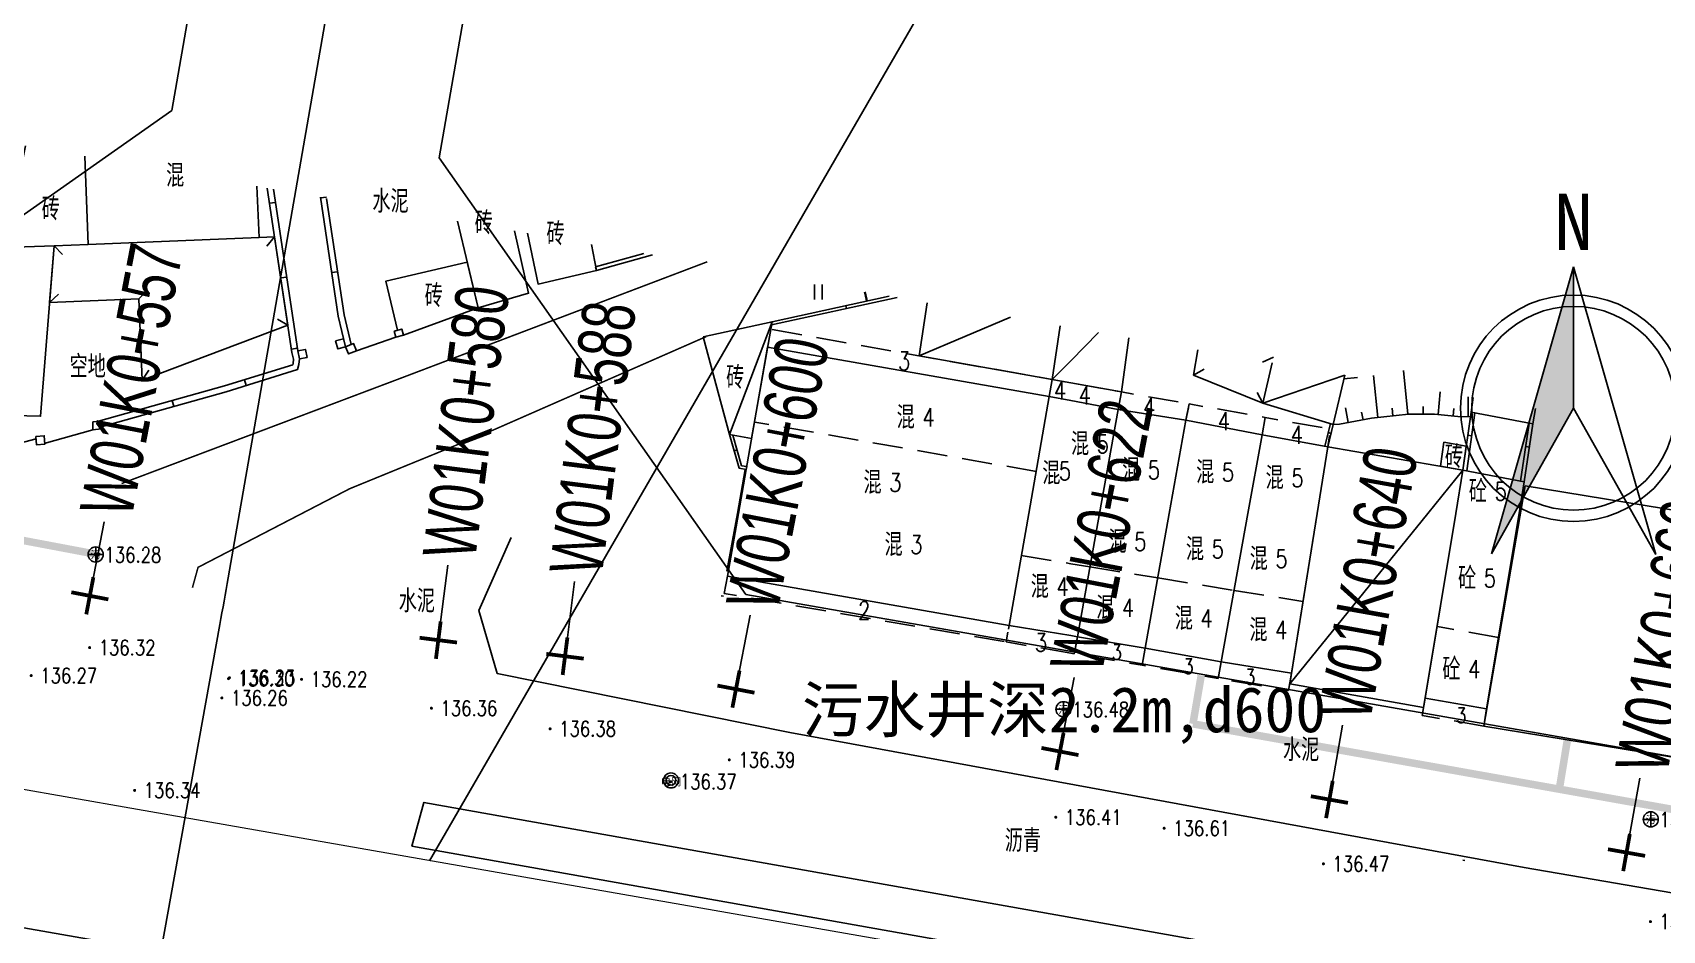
# Model space of a CAD drawing. Extents: x 529262 to 576451, y 2694391 to 2717535.
# Drawn here: x 562546.2 to 562654.2, y 2710975 to 2711034.4 of the extents above; entities that cross this region are included whole.
import ezdxf
from ezdxf.enums import TextEntityAlignment as Align
from ezdxf.xclip import XClip

# ---------------------------------------------------------------- set-up
doc = ezdxf.new("R2010")
doc.units = 0
doc.header["$XCLIPFRAME"] = 0
doc.linetypes.add('X5', pattern=[3, 2, -1])
for name, color, linetype in [('a红线图', 1, 'Continuous'), ('COMPONENT', 8, 'Continuous'), ('DLSS', 4, 'Continuous'), ('DMTZ', 8, 'Continuous'), ('GCD', 8, 'Continuous'), ('GPSCOMMON', 7, 'Continuous'), ('GXYZ', 8, 'Continuous'), ('JMD', 8, 'Continuous'), ('PP-COM', 7, 'Continuous'), ('RD-中线', 40, 'Continuous'), ('RD-红线', 7, 'Continuous'), ('ZBTZ', 8, 'Continuous'), ('ZJ', 7, 'Continuous'), ('桩号标注_W01-', 7, 'Continuous'), ('路名', 7, 'Continuous')]:
    doc.layers.add(name, color=color, linetype=linetype)
doc.layers.add('现状管道深度（物探资料）', color=2, linetype='Continuous', plot=False)
doc.styles.add('HZ', font='rs.shx', dxfattribs={"width": 0.8, "bigfont": 'hztxt.shx'})
doc.styles.add('JieTuHzTxt', font='smsim.shx', dxfattribs={"width": 0.7, "bigfont": 'smfs.shx'})
doc.styles.get("Standard").update_dxf_attribs({"font": '', "height": 2.5, "bigfont": 'smfs.shx'})
doc.styles.add('宋体', font='', dxfattribs={"width": 0.75})
doc.styles.get('Standard').set_extended_font_data('FangSong_GB2312')
doc.styles.get('宋体').set_extended_font_data('SimSun')
doc.linetypes.add('10422', pattern='A,0.75,[150,AAA.SHX,S=0.5,R=0,X=0,Y=0.5],1.5,[177,AAA.SHX,S=1,R=0,X=0,Y=0.4],0.75', length=3)
doc.linetypes.add('1161', pattern='A,0,[149,AAA.SHX,S=0.15,R=0,X=0,Y=0],-1.6', length=1.6)
doc.linetypes.add('443', pattern='A,9.4,[169,AAA.SHX,S=1,R=0,X=0,Y=0.15],0.6', length=10)

# ---------------------------------------------------------------- blocks, each defined once
blk = doc.blocks.new('Compass1')
for p, q in [((0, 12.5), (-7.245865642328226, -12.86052974814868)), ((0, 0), (0, 12.5)), ((0, 0), (-7.245865642328226, -12.86052974814868))]:
    blk.add_line(p, q)
at = {"color": 2}
for p, q in [((0, 12.5), (7.258392921233167, -12.9043752243162)), ((7.258392921233167, -12.9043752243162), (0, 0))]:
    blk.add_line(p, q, dxfattribs=at)
at = {"color": 3}
blk.add_circle((0, 0), 10, dxfattribs=at)
at = {"color": 2}
blk.add_circle((0, 0), 9, dxfattribs=at)
blk.add_solid([(-7.245865642328283, -12.86052974814882), (0, 12.5), (0, 0)], dxfattribs=at)
at = {"color": 3}
blk.add_text('N', height=5, dxfattribs=at).set_placement((-0.01376961122394693, 13.97023395669921), align=Align.CENTER)
blk = doc.blocks.new('A$C19FD0107')
at = {"layer": 'RD-中线', "color": 8}
blk.add_lwpolyline([(-8443.299933493137, 16582.93615450338), (-8439.377669289708, 16604.61930411868, 0.001571896035117152), (-8438.82780021429, 16607.71462700004), (-8376.745522469282, 16963.68294947594)], format="xyb", dxfattribs=at)
blk.add_lwpolyline([(-8443.288202136755, 16582.93403241923), (-8702.785230360925, 16628.34358126484)], dxfattribs=at)
at = {"layer": 'RD-红线', "color": 8, "linetype": 'Continuous', "flags": 128}
for points in [[(-8442.56699962914, 16638.65802550456), (-8390.118331104517, 16939.3890107302)], [(-8424.841310873628, 16635.52729763463), (-8372.949035048485, 16933.0680298279)]]:
    blk.add_lwpolyline(points, dxfattribs=at)
at = {"layer": 'RD-红线', "color": 8}
for points in [[(-8471.50453428179, 16618.3274885118), (-8442.56699962914, 16638.65802550502, 0.4143803212809526)], [(-8424.841310873628, 16635.5272976351), (-8404.522345103323, 16606.60623292765, 0.4140468231094599)]]:
    blk.add_lwpolyline(points, format="xyb", dxfattribs=at)
blk.add_lwpolyline([(-8002.672342158854, 16536.2862471398), (-8404.522345103323, 16606.60623292765)], dxfattribs=at)
blk = doc.blocks.new('GC200')
at = {"linetype": 'Continuous', "const_width": 0.2, "flags": 128}
blk.add_lwpolyline([(-0.1, 0, 1), (0.1, 0, 1)], format="xyb", close=True, dxfattribs=at)
blk = doc.blocks.new('gc121')
at = {"color": 8}
for p, q in [((-0.5, -1), (-0.5, 1)), ((0.5, -1), (0.5, 1))]:
    blk.add_line(p, q, dxfattribs=at)
blk = doc.blocks.new('gcbj0102')
for p, q in [((-1, 0), (1, 0)), ((-8.881784197001252e-16, -1), (-8.881784197001252e-16, 1))]:
    blk.add_line(p, q)
blk.add_circle((0, 0), 1)
blk = doc.blocks.new('gcbj0109')
at = {"linetype": 'Continuous'}
for radius in [1, 0.6447541217484433]:
    blk.add_circle((0, 0), radius, dxfattribs=at)

msp = doc.modelspace()

# ---------------------------------------------------------------- linework, layer by layer
at = {"layer": 'a红线图', "color": 8, "lineweight": 0, "elevation": 137.0047}
msp.add_lwpolyline([(562776.0204073656, 2710943.929564269), (562313.747224096, 2711024.878383073)], dxfattribs=at)
msp.add_lwpolyline([(562776.0204073656, 2710943.929564269), (562313.747224096, 2711024.878383073)], dxfattribs=at)
at = {"layer": 'Defpoints', "color": 1}
msp.add_lwpolyline([(562730.6141649546, 2711061.946575978), (562620.1538344612, 2711061.946575978), (562572.5159576808, 2710979.565299629)], dxfattribs=at)
at = {"layer": 'DLSS', "color": 8, "linetype": 'Continuous', "const_width": 0.1, "flags": 128}
for points in [[(562552.1038112876, 2711004.556243713), (562570.6049117505, 2711011.535672013), (562590.9120702926, 2711019.246109641)], [(562556.7959626598, 2710997.656551376), (562557.1688077687, 2710999.003925019), (562567.2187161419, 2711004.213533964), (562576.707996103, 2711008.090981287), (562590.8524150752, 2711014.294920123)]]:
    msp.add_lwpolyline(points, dxfattribs=at)
at = {"layer": 'DMTZ'}
for p, q in [((562635.3574352496, 2711008.93807609), (562635.0694860423, 2711011.70592494)), ((562637.3466993328, 2711009.145026342), (562637.0440150371, 2711012.054513011)), ((562639.3455061008, 2711009.128179914), (562639.484265269, 2711010.626790666)), ((562633.3878941457, 2711008.597586676), (562633.1994203376, 2711009.579664893)), ((562641.3389361278, 2711008.987811287), (562641.3338382532, 2711010.30539439))]:
    msp.add_line(p, q, dxfattribs=at)
at = {"layer": 'DMTZ', "linetype": 'Continuous'}
for p, q in [((562636.3520672912, 2711009.041551216), (562636.3003297283, 2711009.538867237)), ((562638.3465420353, 2711009.149469959), (562638.345804656, 2711009.649469415)), ((562640.3412468414, 2711009.035982419), (562640.3873455886, 2711009.533852789)), ((562634.3699723623, 2711008.786060484), (562634.2757354585, 2711009.277099592))]:
    msp.add_line(p, q, dxfattribs=at)
at = {"layer": 'DMTZ', "linetype": 'Continuous', "flags": 128}
msp.add_lwpolyline([(562632.3986494418, 2711008.475038125), (562632.8066494417, 2711008.486038125), (562634.9308110317, 2711008.893692848), (562637.3756494418, 2711009.148038125), (562639.1035150975, 2711009.150586312), (562640.8806494417, 2711008.986038125), (562641.4813556768, 2711008.988362324)], dxfattribs=at)
at = {"layer": 'DMTZ', "linetype": '10422'}
for points in [[(562592.9069143498, 2711002.568038125), (562593.4333686815, 2711005.493583499)], [(562592.2181508248, 2710998.740528645), (562592.9069143498, 2711002.568038125)]]:
    msp.add_lwpolyline(points, dxfattribs=at)
at = {"layer": 'GPSCOMMON', "const_width": 0.5}
for points in [[(562460.1955725988, 2711016.89335442), (562550.3843593076, 2710999.877460116)], [(562623.0961453109, 2710988.635246012), (562623.6463864597, 2710991.840240051)], [(562623.0961453109, 2710988.635246012), (562659.7529791774, 2710982.098747685), (562659.164834776, 2710978.800420271)], [(562647.373466899, 2710984.306212235), (562647.9106791505, 2710987.579239614)]]:
    msp.add_lwpolyline(points, dxfattribs=at)
at = {"layer": 'JMD', "linetype": 'Continuous'}
for p, q in [((562565.278707383, 2711023.476943913), (562565.6742569978, 2711023.536446033)), ((562561.9099870947, 2711023.121453562), (562562.3055895035, 2711023.180603661)), ((562547.6366494417, 2711020.311038125), (562548.1911521372, 2711019.734386791)), ((562562.2412230264, 2711020.906111009), (562561.731483308, 2711020.289535451)), ((562562.6493633385, 2711018.176423455), (562563.0449657472, 2711018.235573554)), ((562566.022483878, 2711018.532573728), (562566.4180334928, 2711018.592075848)), ((562583.5796494418, 2711018.676038125), (562583.5130649299, 2711018.917008046)), ((562547.335301453, 2711016.546521713), (562547.9118991503, 2711017.101080181)), ((562553.2448910727, 2711016.7884569), (562553.7870204913, 2711017.376755882)), ((562600.092414259, 2711016.342311564), (562600.1351329357, 2711016.146927033)), ((562563.117973464, 2711015.042307095), (562562.4279567278, 2711015.447124219)), ((562595.2078010024, 2711015.274344648), (562592.3946494417, 2711007.797038125)), ((562604.9542506108, 2711013.015151463), (562611.0015889808, 2711015.576163392)), ((562616.8403405923, 2711014.56157622), (562614.9976494417, 2711012.691717354)), ((562563.7491874843, 2711013.525660673), (562563.3535850756, 2711013.466510574)), ((562614.9976494417, 2711012.691717354), (562613.7697169997, 2711011.445680891)), ((562628.4379683221, 2711012.934309182), (562627.7155142027, 2711012.590710513)), ((562553.4646494418, 2711011.395038125), (562553.9060180128, 2711012.06226656)), ((562623.1366336889, 2711011.746169948), (562623.836236557, 2711012.134185188)), ((562627.7236494416, 2711009.878038125), (562633.1596494417, 2711011.731038125)), ((562560.3675411679, 2711011.055345135), (562560.2485671715, 2711011.437241964)), ((562627.7236494416, 2711009.878038125), (562627.356199581, 2711010.588657995)), ((562555.564991659, 2711009.665548313), (562555.456816257, 2711010.050643214)), ((562632.2538494418, 2711007.879038125), (562632.059502975, 2711007.926255186)), ((562641.3108494417, 2711007.756038125), (562641.5584902726, 2711007.721774166)), ((562592.7005852632, 2711006.724581783), (562592.8929127876, 2711006.779446375)), ((562645.3990494417, 2711006.971838125), (562645.1518252458, 2711007.008989126)), ((562593.4906619287, 2711005.483535252), (562593.5252111515, 2711005.680528529)), ((562640.9916494418, 2711005.449038125), (562638.6556569187, 2711002.568038125)), ((562638.6556569187, 2711002.568038125), (562629.5071411971, 2710991.285093708)), ((562591.8398122533, 2710997.117202845), (562591.9880258157, 2710997.094121686)), ((562641.1193906113, 2710979.572883314), (562640.9714352556, 2710979.597565549))]:
    msp.add_line(p, q, dxfattribs=at)
at = {"layer": 'JMD', "linetype": 'Continuous', "flags": 128}
for points in [[(562545.7275820047, 2711026.918685651), (562544.3800829796, 2711020.188556642), (562547.6366494417, 2711020.311038125), (562549.8966494417, 2711020.396038125), (562549.6634552303, 2711026.234757519)], [(562561.0733331974, 2711024.252087834), (562561.2086494417, 2711020.864038125), (562549.8966494417, 2711020.396038125), (562549.6634552303, 2711026.234757519)], [(562561.7587437885, 2711024.132985526), (562563.3887395819, 2711013.231393346)], [(562562.173978733, 2711024.060831053), (562563.7770204855, 2711013.339510482)], [(562565.2718513494, 2711023.522520465), (562566.4556494417, 2711015.653038125), (562566.9446494417, 2711013.623038125)], [(562565.6872091407, 2711023.450344644), (562566.8486068816, 2711015.729772132), (562567.3202037311, 2711013.772018339)], [(562579.002609331, 2711021.136556506), (562579.7056494417, 2711017.767038125), (562583.5796494418, 2711018.676038125), (562583.241212619, 2711020.40002363)], [(562583.5130649299, 2711018.917008046), (562586.7030652943, 2711019.798465017)], [(562583.5796494418, 2711018.676038125), (562587.2793287839, 2711019.698328964)], [(562602.9708438615, 2711016.971648509), (562595.2078010024, 2711015.274344648)], [(562603.492558801, 2711016.880991238), (562595.1704641565, 2711015.061456858)], [(562614.2949419104, 2711015.003884615), (562613.7697169997, 2711011.445680891), (562604.9542506108, 2711013.015151463), (562605.4740604382, 2711016.536670007)], [(562614.2949419104, 2711015.003884615), (562613.7697169997, 2711011.445680891), (562614.9976494417, 2711011.227064684)], [(562614.9976494417, 2711011.227064684), (562618.3594293337, 2711010.628546763), (562618.8476076833, 2711014.212777782)], [(562550.577080725, 2711008.679897061), (562558.9240522295, 2711011.024610007), (562563.4383988143, 2711012.430984224), (562563.4613878322, 2711012.510222966), (562563.4850067374, 2711012.791435556), (562563.3887395819, 2711013.231393346)], [(562550.7513054028, 2711008.313355787), (562559.0376494417, 2711010.641038125), (562563.7626494417, 2711012.113038125), (562563.8566494418, 2711012.437038125), (562563.8886494418, 2711012.818038124), (562563.7746494417, 2711013.339038125)], [(562623.4256770342, 2711013.417256626), (562623.1366336889, 2711011.746169948), (562627.7236494416, 2711009.878038125), (562628.3508171249, 2711012.561425741)], [(562628.3508171249, 2711012.561425741), (562627.7236494416, 2711009.878038125), (562632.3986494418, 2711008.475038125), (562633.1584741703, 2711011.726009631)], [(562641.6653689918, 2711010.247785015), (562641.5236494415, 2711009.294038125), (562645.6306494419, 2711008.513038125), (562645.7897980603, 2711009.531091944)], [(562631.8396982353, 2711007.02153402), (562632.206818224, 2711008.532608007)], [(562632.0366494417, 2711006.985038125), (562632.3986494418, 2711008.475038125)], [(562641.5236494415, 2711009.294038125), (562640.9916494418, 2711005.449038125)], [(562641.7695608471, 2711009.24727484), (562641.2374226184, 2711005.401275801)], [(562644.8060157622, 2711004.70777334), (562645.3848660494, 2711008.559777066)], [(562645.0516494418, 2711004.660038125), (562645.6306494419, 2711008.513038125)], [(562541.5999740395, 2711006.227368826), (562546.43374126, 2711007.524554784)], [(562592.3946494417, 2711007.797038125), (562593.0316494417, 2711005.564038124), (562593.4906619287, 2711005.483535252)], [(562592.6135813348, 2711007.758641247), (562593.18960662, 2711005.739387775), (562593.5252111515, 2711005.680528529)], [(562644.7046696659, 2711002.568038125), (562645.0516494418, 2711004.660038125), (562640.9916494418, 2711005.449038125), (562640.5118546941, 2711002.568038125)], [(562640.5118546941, 2711002.568038125), (562638.4760494417, 2710990.343738124), (562642.5593494417, 2710989.633538125), (562644.7046696659, 2711002.568038125)]]:
    msp.add_lwpolyline(points, dxfattribs=at)
at = {"layer": 'JMD', "linetype": 'Continuous'}
msp.add_lwpolyline([(562574.360726913, 2711021.943166321), (562575.7216494418, 2711016.201038125), (562579.0666494417, 2711017.163038125), (562578.1314922349, 2711021.28792863)], dxfattribs=at)
at = {"layer": 'JMD', "linetype": 'Continuous', "flags": 128}
for points in [[(562542.1669734025, 2711009.135106742), (562546.7326494417, 2711009.018038125), (562547.6366494417, 2711020.311038125), (562544.3800829796, 2711020.188556642)], [(562547.335301453, 2711016.546521713), (562553.2448910727, 2711016.7884569), (562553.4646494418, 2711011.395038125), (562563.117973464, 2711015.042307095), (562562.2412230264, 2711020.906111009), (562561.2086494417, 2711020.864038125), (562549.8966494417, 2711020.396038125), (562547.6366494417, 2711020.311038125)], [(562570.1696494417, 2711014.656038125), (562570.2836494417, 2711014.242038125), (562570.7796494417, 2711014.376038125), (562570.6656494418, 2711014.790038125)], [(562590.6326494417, 2711014.274038125), (562595.2078010024, 2711015.274344648), (562593.8515960447, 2711007.541514823), (562592.3946494417, 2711007.797038125)], [(562566.2876494417, 2711013.999038125), (562566.4246494418, 2711013.476038124), (562566.9446494417, 2711013.623038125), (562566.8076494419, 2711014.146038124)], [(562563.7746494417, 2711013.339038125), (562563.8886494418, 2711012.818038124), (562564.3926494418, 2711012.916038125), (562564.2866494417, 2711013.441038125)], [(562546.4206494415, 2711007.672038125), (562546.4696494418, 2711007.120038125), (562547.0216494417, 2711007.169038125), (562546.9726494416, 2711007.721038125)], [(562645.1158310156, 2711004.410788328), (562642.3822494417, 2710988.486638125), (562656.9309263704, 2710986.09871814), (562659.6645079444, 2711002.022868344)]]:
    msp.add_lwpolyline(points, close=True, dxfattribs=at)
for points, elevation in [([(562570.3832283493, 2711014.713738878), (562569.6126494418, 2711017.972038125), (562575.0053027807, 2711019.223513154), (562575.7216494418, 2711016.201038125), (562570.7796494417, 2711014.376038125), (562570.6656494418, 2711014.790038125)], -859.3819999999998), ([(562566.9446494417, 2711013.623038125), (562567.1366494417, 2711013.139038125), (562567.662058648, 2711013.347464917), (562567.4700586479, 2711013.831464917)], -860.7669999999999), ([(562550.1956494417, 2711008.646038125), (562550.2006494417, 2711008.124038125), (562550.7526494417, 2711008.173038124), (562550.7476494417, 2711008.695038125)], -860.41), ([(562639.5033835665, 2711005.704311869), (562639.724300909, 2711007.288987082), (562641.2116935261, 2711007.039394337), (562640.9916494418, 2711005.449038125)], -861.6190000000001)]:
    msp.add_lwpolyline(points, close=True, dxfattribs=dict(at, elevation=elevation))
at = {"layer": 'JMD', "linetype": '443', "const_width": 0.15, "flags": 128}
msp.add_lwpolyline([(562601.3545918253, 2711017.252501111), (562601.4920101964, 2711016.648317808)], dxfattribs=at)
at = {"layer": 'JMD', "linetype": 'X5', "flags": 128}
for points, elevation in [([(562613.5726494418, 2711010.322038125), (562613.7697169997, 2711011.445680891), (562595.1366494417, 2711014.763038124), (562594.9143494415, 2711013.601138124)], 136.7305), ([(562613.5726494418, 2711010.322038125), (562613.7697169997, 2711011.445680891), (562614.9976494417, 2711011.227064684)], 136.7305), ([(562614.9976494417, 2711011.227064684), (562618.3594293337, 2711010.628546763), (562618.1494494418, 2711009.463438124)], 136.7305), ([(562618.1494494418, 2711009.463438124), (562618.3594293337, 2711010.628546763), (562622.8493010107, 2711009.829187868), (562622.6206494417, 2711008.763038125)], 136.7305), ([(562622.6206494417, 2711008.763038125), (562622.8493010107, 2711009.829187868), (562627.8871459565, 2711008.932269992), (562627.6816494417, 2711007.792038125)], 136.7305), ([(562612.7246494417, 2711005.353038125), (562594.0663494418, 2711008.632138125)], 146.2224999999999), ([(562627.6816494417, 2711007.792038125), (562627.8871459565, 2711008.932269992), (562632.2246494417, 2711008.160038125), (562632.0366494417, 2711006.985038125)], 136.7305), ([(562611.7239144868, 2710999.780893356), (562614.9976494417, 2710999.244966317)], -844.9949999999999), ([(562614.9976494417, 2710999.244966317), (562616.2702938021, 2710999.036627972)], -844.9949999999999), ([(562616.2702938021, 2710999.036627972), (562620.7601824511, 2710998.299745195)], -844.9949999999999), ([(562592.2532494417, 2710998.428038124), (562592.0409494417, 2710997.266338125), (562610.7153463507, 2710994.060272376), (562610.9115494417, 2710995.148938124)], 136.7305), ([(562620.7601824511, 2710998.299745195), (562625.8212185564, 2710997.469125411)], -844.9949999999999), ([(562625.8212185564, 2710997.469125411), (562630.3869559069, 2710996.745855526)], -847.118), ([(562614.9976494417, 2710993.325076196), (562610.7153463507, 2710994.060272376), (562610.9115494417, 2710995.148938124)], -526.9886), ([(562615.4361494418, 2710994.408238125), (562615.2336365446, 2710993.284561358), (562614.9976494417, 2710993.325076196)], -526.9886), ([(562619.9322494417, 2710993.643438125), (562619.7284951254, 2710992.512873136), (562615.2336365446, 2710993.284561358), (562615.4361494418, 2710994.408238125)], -526.9886), ([(562643.3476494417, 2710994.362038125), (562639.3116337825, 2710995.074857119)], -847.2649999999999), ([(562624.9683494418, 2710992.736838125), (562624.7719356094, 2710991.647003043), (562619.7284951254, 2710992.512873136), (562619.9322494417, 2710993.643438125)], -527.3531), ([(562629.6222494417, 2710991.999538125), (562629.4364933642, 2710990.84660253), (562624.7719356094, 2710991.647003043), (562624.9683494418, 2710992.736838125)], -529.1212999999998)]:
    msp.add_lwpolyline(points, dxfattribs=dict(at, elevation=elevation))
at = {"layer": 'JMD', "linetype": 'Continuous', "flags": 128}
for points, elevation in [([(562612.2127316003, 2711002.568038125), (562613.5726494418, 2711010.322038125), (562594.9143494415, 2711013.601138124), (562592.9793340256, 2711002.568038125)], 136.7305), ([(562614.9976494417, 2711010.054710516), (562613.5726494418, 2711010.322038125), (562612.2127316003, 2711002.568038125)], 136.7428), ([(562616.9067367032, 2711002.568038125), (562618.1494494418, 2711009.463438124), (562614.9976494417, 2711010.054710516)], 136.7428), ([(562616.9067367032, 2711002.568038125), (562618.1494494418, 2711009.463438124), (562622.6206494417, 2711008.763038125), (562621.5191230787, 2711002.568038125)], -747.5014999999999), ([(562621.5191230787, 2711002.568038125), (562622.6206494417, 2711008.763038125), (562627.6816494417, 2711007.792038125), (562626.7401621682, 2711002.568038125)], -747.8659999999999), ([(562631.3250011951, 2711002.568038125), (562632.0366494417, 2711006.985038125), (562627.6816494417, 2711007.792038125), (562626.7401621682, 2711002.568038125)], -527.3531), ([(562640.5118546941, 2711002.568038125), (562640.9916494418, 2711005.449038125), (562632.0366494417, 2711006.985038125), (562631.3250011951, 2711002.568038125)], -861.6190000000001), ([(562592.9793340256, 2711002.568038125), (562592.2532494417, 2710998.428038124), (562610.9115494417, 2710995.148938124), (562612.2127316003, 2711002.568038125)], 136.7305), ([(562612.2127316003, 2711002.568038125), (562610.9115494417, 2710995.148938124), (562614.9976494417, 2710994.480022801)], 136.7428), ([(562614.9976494417, 2710994.480022801), (562615.4361494418, 2710994.408238125), (562616.9067367032, 2711002.568038125)], 136.7428), ([(562621.5191230787, 2711002.568038125), (562619.9322494417, 2710993.643438125), (562615.4361494418, 2710994.408238125), (562616.9067367032, 2711002.568038125)], -747.5014999999999), ([(562626.7401621682, 2711002.568038125), (562624.9683494418, 2710992.736838125), (562619.9322494417, 2710993.643438125), (562621.5191230787, 2711002.568038125)], -747.8659999999999), ([(562626.7401621682, 2711002.568038125), (562624.9683494418, 2710992.736838125), (562629.6222494417, 2710991.999538125), (562631.3250011951, 2711002.568038125)], -527.3531), ([(562631.3250011951, 2711002.568038125), (562629.5071411971, 2710991.285093708), (562638.3737369843, 2710989.729387527), (562640.5118546941, 2711002.568038125)], -861.6190000000001)]:
    msp.add_lwpolyline(points, dxfattribs=dict(at, elevation=elevation))
at = {"layer": 'JMD', "linetype": 'X5'}
msp.add_lwpolyline([(562642.5593494417, 2710989.633538125), (562642.3822494417, 2710988.486638125), (562638.2854226615, 2710989.199090842), (562638.4760494417, 2710990.343738124)], dxfattribs=at)
at = {"layer": 'ZBTZ', "linetype": '1161', "flags": 128}
for points in [[(562567.662058648, 2711013.347464917), (562570.2836494417, 2711014.242038125)], [(562633.1057969537, 2711011.500625903), (562634.0067586526, 2711011.578605081)], [(562546.9746494417, 2711007.206038125), (562550.2006494417, 2711008.124038125)], [(562577.9128496479, 2711000.976912066), (562575.7786398954, 2710996.151284325), (562576.996070156, 2710991.977593035), (562596.380572772, 2710988.073127537), (562645.0521568373, 2710979.12384811), (562713.8168996642, 2710967.334018743), (562770.6320324414, 2710956.684557125)]]:
    msp.add_lwpolyline(points, dxfattribs=at)
msp.add_lwpolyline([(562725.3638946768, 2710956.195877496), (562572.1411104617, 2710983.425891494), (562571.3405999048, 2710980.530497947), (562724.6041605334, 2710953.285915512)], close=True, dxfattribs=at)
at = {"layer": '桩号标注_W01-'}
for p, q in [((562549.9974145738, 2710997.11692365), (562550.9408193164, 2711002.027115855)), ((562573.0899387768, 2710994.180875013), (562573.7205760898, 2710999.140945232)), ((562581.4861843238, 2710993.11335268), (562582.1168216368, 2710998.073422899)), ((562592.8145993883, 2710990.933889422), (562593.7592216731, 2710995.843847542)), ((562614.2855759661, 2710986.803108171), (562615.230198251, 2710991.713066291)), ((562632.1392297718, 2710983.619516847), (562633.016964265, 2710988.541872194)), ((562651.8286511588, 2710980.108578875), (562652.7063856521, 2710985.030934222))]:
    msp.add_line(p, q, dxfattribs=at)
at = {"layer": '桩号标注_W01-', "const_width": 0.25}
for points in [[(562550.2332657594, 2710998.344471701), (562549.7615633883, 2710995.889375599)], [(562551.2249626251, 2710996.881072465), (562548.7698665225, 2710997.352774836)], [(562573.2475981051, 2710995.420892567), (562572.9322794486, 2710992.940857458)], [(562574.3299563316, 2710994.023215685), (562571.849921222, 2710994.338534341)], [(562581.6438436521, 2710994.353370235), (562581.3285249956, 2710991.873335125)], [(562582.7262018786, 2710992.955693352), (562580.246166769, 2710993.271012009)], [(562593.0507549595, 2710992.161378952), (562592.5784438172, 2710989.706399892)], [(562594.0420889183, 2710990.697733851), (562591.5871098583, 2710991.170044994)], [(562614.5217315373, 2710988.030597701), (562614.049420395, 2710985.575618641)], [(562615.5130654961, 2710986.5669526), (562613.0580864361, 2710987.039263742)], [(562632.3586633952, 2710984.850105684), (562631.9197961485, 2710982.388928011)], [(562633.3698186085, 2710983.400083224), (562630.9086409351, 2710983.838950471)], [(562652.0480847822, 2710981.339167712), (562651.6092175356, 2710978.877990039)], [(562653.0592399955, 2710979.889145252), (562650.5980623221, 2710980.328012499)]]:
    msp.add_lwpolyline(points, dxfattribs=at)

# ---------------------------------------------------------------- block references
at = {"layer": 'COMPONENT', "linetype": 'Continuous', "xscale": 0.5, "yscale": 0.5}
for name, p in [('gcbj0102', (562550.3843593076, 2710999.854481651)), ('gcbj0102', (562614.5171814085, 2710989.604453385)), ('gcbj0109', (562588.5089266081, 2710984.888011807)), ('gcbj0102', (562653.4349254995, 2710982.307607866))]:
    msp.add_blockref(name, p, dxfattribs=at)
at = {"layer": 'GCD', "linetype": 'Continuous'}
ref = msp.add_blockref('GC200', (562550.3648874237, 2710999.831407475, 136.284), dxfattribs=dict(at, xscale=0.5, yscale=0.5, zscale=0.5))
ref.add_attrib('height', '136.28', dxfattribs={"linetype": 'Continuous', "height": 1, "style": 'HZ', "width": 0.8}).set_placement((562550.9648874237, 2710999.831407475, 136.284), align=Align.MIDDLE_LEFT)
ref = msp.add_blockref('GC200', (562549.9835626011, 2710993.686390632, 136.32), dxfattribs=dict(at, xscale=0.5, yscale=0.5, zscale=0.5))
ref.add_attrib('height', '136.32', dxfattribs={"linetype": 'Continuous', "height": 1, "style": 'HZ', "width": 0.8}).set_placement((562550.5835626011, 2710993.686390632, 136.32), align=Align.MIDDLE_LEFT)
ref = msp.add_blockref('GC200', (562546.1118874237, 2710991.831407475, 136.272), dxfattribs=dict(at, xscale=0.5, yscale=0.5, zscale=0.5))
ref.add_attrib('height', '136.27', dxfattribs={"linetype": 'Continuous', "height": 1, "style": 'HZ', "width": 0.8}).set_placement((562546.7118874236, 2710991.831407475, 136.272), align=Align.MIDDLE_LEFT)
ref = msp.add_blockref('GC200', (562559.1868874236, 2710991.627407475, 136.302), dxfattribs=dict(at, xscale=0.5, yscale=0.5, zscale=0.5))
ref.add_attrib('height', '136.30', dxfattribs={"linetype": 'Continuous', "height": 1, "style": 'HZ', "width": 0.8}).set_placement((562559.7868874236, 2710991.627407475, 136.302), align=Align.MIDDLE_LEFT)
ref = msp.add_blockref('GC200', (562559.2450903195, 2710991.690524306, 136.231), dxfattribs=dict(at, xscale=0.5, yscale=0.5, zscale=0.5))
ref.add_attrib('height', '136.23', dxfattribs={"linetype": 'Continuous', "height": 1, "style": 'HZ', "width": 0.8}).set_placement((562559.8450903195, 2710991.690524306, 136.231), align=Align.MIDDLE_LEFT)
ref = msp.add_blockref('GC200', (562564.0280903195, 2710991.584524306, 136.217), dxfattribs=dict(at, xscale=0.5, yscale=0.5, zscale=0.5))
ref.add_attrib('height', '136.22', dxfattribs={"linetype": 'Continuous', "height": 1, "style": 'HZ', "width": 0.8}).set_placement((562564.6280903195, 2710991.584524306, 136.217), align=Align.MIDDLE_LEFT)
ref = msp.add_blockref('GC200', (562558.7478874236, 2710990.349407475, 136.262), dxfattribs=dict(at, xscale=0.5, yscale=0.5, zscale=0.5))
ref.add_attrib('height', '136.26', dxfattribs={"linetype": 'Continuous', "height": 1, "style": 'HZ', "width": 0.8}).set_placement((562559.3478874236, 2710990.349407475, 136.262), align=Align.MIDDLE_LEFT)
ref = msp.add_blockref('GC200', (562572.6308443801, 2710989.670216186, 136.36), dxfattribs=dict(at, xscale=0.5, yscale=0.5, zscale=0.5))
ref.add_attrib('height', '136.36', dxfattribs={"linetype": 'Continuous', "height": 1, "style": 'HZ', "width": 0.8}).set_placement((562573.2308443801, 2710989.670216186, 136.36), align=Align.MIDDLE_LEFT)
ref = msp.add_blockref('GC200', (562614.4988874237, 2710989.581407475, 136.48), dxfattribs=dict(at, xscale=0.5, yscale=0.5, zscale=0.5))
ref.add_attrib('height', '136.48', dxfattribs={"linetype": 'Continuous', "height": 1, "style": 'HZ', "width": 0.8}).set_placement((562615.0988874236, 2710989.581407475, 136.48), align=Align.MIDDLE_LEFT)
ref = msp.add_blockref('GC200', (562580.4973706321, 2710988.306083036, 136.38), dxfattribs=dict(at, xscale=0.5, yscale=0.5, zscale=0.5))
ref.add_attrib('height', '136.38', dxfattribs={"linetype": 'Continuous', "height": 1, "style": 'HZ', "width": 0.8}).set_placement((562581.0973706321, 2710988.306083036, 136.38), align=Align.MIDDLE_LEFT)
ref = msp.add_blockref('GC200', (562592.3738698617, 2710986.247925263, 136.39), dxfattribs=dict(at, xscale=0.5, yscale=0.5, zscale=0.5))
ref.add_attrib('height', '136.39', dxfattribs={"linetype": 'Continuous', "height": 1, "style": 'HZ', "width": 0.8}).set_placement((562592.9738698617, 2710986.247925263, 136.39), align=Align.MIDDLE_LEFT)
ref = msp.add_blockref('GC200', (562552.9668874237, 2710984.230407475, 136.339), dxfattribs=dict(at, xscale=0.5, yscale=0.5, zscale=0.5))
ref.add_attrib('height', '136.34', dxfattribs={"linetype": 'Continuous', "height": 1, "style": 'HZ', "width": 0.8}).set_placement((562553.5668874236, 2710984.230407475, 136.339), align=Align.MIDDLE_LEFT)
ref = msp.add_blockref('GC200', (562588.4938874237, 2710984.802407475, 136.369), dxfattribs=dict(at, xscale=0.5, yscale=0.5, zscale=0.5))
ref.add_attrib('height', '136.37', dxfattribs={"linetype": 'Continuous', "height": 1, "style": 'HZ', "width": 0.8}).set_placement((562589.0938874236, 2710984.802407475, 136.369), align=Align.MIDDLE_LEFT)
ref = msp.add_blockref('GC200', (562614.0035410813, 2710982.448375577, 136.414), dxfattribs=dict(at, xscale=0.5, yscale=0.5, zscale=0.5))
ref.add_attrib('height', '136.41', dxfattribs={"linetype": 'Continuous', "height": 1, "style": 'HZ', "width": 0.8}).set_placement((562614.6035410813, 2710982.448375577, 136.414), align=Align.MIDDLE_LEFT)
ref = msp.add_blockref('GC200', (562653.4148874236, 2710982.283407475, 136.585), dxfattribs=dict(at, xscale=0.5, yscale=0.5, zscale=0.5))
ref.add_attrib('height', '136.59', dxfattribs={"linetype": 'Continuous', "height": 1, "style": 'HZ', "width": 0.8}).set_placement((562654.0148874236, 2710982.283407475, 136.585), align=Align.MIDDLE_LEFT)
ref = msp.add_blockref('GC200', (562621.1880903195, 2710981.716524306, 136.607), dxfattribs=dict(at, xscale=0.5, yscale=0.5, zscale=0.5))
ref.add_attrib('height', '136.61', dxfattribs={"linetype": 'Continuous', "height": 1, "style": 'HZ', "width": 0.8}).set_placement((562621.7880903195, 2710981.716524306, 136.607), align=Align.MIDDLE_LEFT)
ref = msp.add_blockref('GC200', (562631.7410411432, 2710979.360235943, 136.47), dxfattribs=dict(at, xscale=0.5, yscale=0.5, zscale=0.5))
ref.add_attrib('height', '136.47', dxfattribs={"linetype": 'Continuous', "height": 1, "style": 'HZ', "width": 0.8}).set_placement((562632.3410411432, 2710979.360235943, 136.47), align=Align.MIDDLE_LEFT)
ref = msp.add_blockref('GC200', (562653.4115378933, 2710975.530970777, 136.51), dxfattribs=dict(at, xscale=0.5, yscale=0.5, zscale=0.5))
ref.add_attrib('height', '136.51', dxfattribs={"linetype": 'Continuous', "height": 1, "style": 'HZ', "width": 0.8}).set_placement((562654.0115378933, 2710975.530970777, 136.51), align=Align.MIDDLE_LEFT)
at = {"layer": 'PP-COM'}
ref = msp.add_blockref('A$C19FD0107', (570997.9927985519, 2694390.602628201), dxfattribs=at)
XClip(ref).set_block_clipping_path([(-9366.438313488383, 14428.60439108219), (-3328.44807433628, 17452.748486375436)])
at = {"layer": 'ZBTZ', "linetype": 'Continuous', "xscale": 0.5, "yscale": 0.5}
msp.add_blockref('gc121', (562598.2772933213, 2711017.252667214), dxfattribs=at)
at = {"layer": '路名', "xscale": 0.75, "yscale": 0.75}
msp.add_blockref('Compass1', (562648.3245561799, 2711009.541204629), dxfattribs=at)

# ---------------------------------------------------------------- texts
at = {"layer": 'GXYZ', "linetype": 'Continuous', "style": '宋体'}
for s, p in [('污', (562550.3845619588, 2710999.848291158)), ('污', (562614.5173840597, 2710989.598262892)), ('电网', (562588.5048735841, 2710984.814440176)), ('污', (562653.4351281507, 2710982.301417373))]:
    msp.add_text(s, height=0.5, dxfattribs=at).set_placement(p, align=Align.MIDDLE)
at = {"layer": 'JMD', "linetype": 'Continuous', "style": 'HZ', "width": 0.8}
for s, p in [('混', (562556.2495715714, 2711024.958487943)), ('砖', (562548.0089422403, 2711022.746554931)), ('砖', (562576.6983433171, 2711021.821348839)), ('砖', (562581.460041896, 2711021.097172368)), ('砖', (562573.3858294346, 2711016.99768047)), ('砖', (562593.3635284968, 2711011.583318015)), ('混', (562604.6625032189, 2711008.942509819)), ('混', (562616.2145146229, 2711007.175455221)), ('砖', (562640.9926268973, 2711006.327888636)), ('混', (562619.6008365761, 2711005.456415484)), ('混', (562624.5074732247, 2711005.305492382)), ('混', (562602.463779599, 2711004.625104515)), ('混', (562614.3120233202, 2711005.242972223)), ('混', (562629.1121630418, 2711004.928183073)), ('砼', (562642.5822457154, 2711004.040399427)), ('混', (562603.8560530571, 2711000.504455334)), ('混', (562618.6949960818, 2711000.702323786)), ('混', (562623.8280934914, 2711000.211821891)), ('混', (562628.0553491317, 2710999.570396895)), ('混', (562613.5430781449, 2710997.72184533)), ('砼', (562641.8619870001, 2710998.280242795)), ('混', (562617.8835641658, 2710996.325802752)), ('混', (562623.0921476459, 2710995.608915687)), ('混', (562628.0365273298, 2710994.854298105)), ('砼', (562640.8256459715, 2710992.263265116))]:
    msp.add_text(s, height=1.5, dxfattribs=at).set_placement(p, align=Align.MIDDLE_RIGHT)
for s, p in [('3', (562603.5528650014, 2711012.670282734)), ('4', (562613.8804515505, 2711010.728300792)), ('4', (562615.5174900325, 2711010.403192093)), ('4', (562605.1625032189, 2711008.942509819)), ('4', (562619.7947722763, 2711009.617187037)), ('4', (562624.7430960614, 2711008.683987334)), ('4', (562629.5710240513, 2711007.777947795)), ('5', (562616.7145146229, 2711007.175455221)), ('3', (562602.963779599, 2711004.625104515)), ('5', (562614.2042084961, 2711005.388947988)), ('5', (562620.1008365761, 2711005.456415484)), ('5', (562625.0074732247, 2711005.305492382)), ('5', (562629.6121630418, 2711004.928183073)), ('5', (562643.0822457153, 2711004.040399427)), ('3', (562604.3560530572, 2711000.504455334)), ('5', (562619.1949960818, 2711000.702323786)), ('5', (562624.3280934914, 2711000.211821891)), ('5', (562628.5553491317, 2710999.570396895)), ('5', (562642.3619870001, 2710998.280242795)), ('4', (562614.0430781449, 2710997.72184533)), ('2', (562600.9003854961, 2710996.141481195)), ('4', (562618.3835641658, 2710996.325802752)), ('4', (562623.5921476459, 2710995.608915687)), ('4', (562628.5365273297, 2710994.854298105)), ('3', (562612.6161611916, 2710994.030298066)), ('4', (562641.3256459715, 2710992.263265116))]:
    msp.add_text(s, height=1.199999999999999, dxfattribs=at).set_placement(p, align=Align.MIDDLE_LEFT)
at = {"layer": 'ZJ', "color": 8, "linetype": 'Continuous', "style": 'HZ', "width": 0.8}
for s, height, p in [('水泥', 1.5, (562569.9231640347, 2711023.32289212)), ('空地', 1.5, (562549.8571402784, 2711012.390109488)), ('水泥', 1.5, (562571.667679369, 2710996.846968744)), ('3', 1, (562618.0558300859, 2710993.388732838)), ('3', 1, (562622.8054739748, 2710992.444602608)), ('3', 1, (562626.8885004729, 2710991.750389145)), ('3', 1, (562640.8752981981, 2710989.194780729)), ('水泥', 1.5, (562630.2666986111, 2710986.989884609))]:
    msp.add_text(s, height=height, dxfattribs=at).set_placement(p, align=Align.MIDDLE)
at = {"layer": 'ZJ', "color": 8, "linetype": 'Continuous', "ltscale": 0.5, "style": 'HZ', "width": 0.8}
msp.add_text('沥青', height=1.5, dxfattribs=at).set_placement((562611.8267170053, 2710980.970146991), align=Align.MIDDLE)
at = {"layer": '桩号标注_W01-', "style": 'JieTuHzTxt', "width": 0.7}
for s, rotation, p in [('W01K0+557', 79.12418413193383, (562551.0351597907, 2711002.518135076)), ('W01K0+580', 82.75413002301923, (562573.7836398211, 2710999.636952254)), ('W01K0+588', 82.75413002301923, (562582.1798853681, 2710998.569429921)), ('W01K0+600', 79.10997660374032, (562593.8536839016, 2710996.334843354)), ('W01K0+622', 79.10997660374032, (562615.3246604794, 2710992.204062102)), ('W01K0+640', 79.88951420776503, (562633.1047377144, 2710989.034107729)), ('W01K0+660', 79.88951420776503, (562652.7941591014, 2710985.523169757))]:
    msp.add_text(s, height=3.5, rotation=rotation, dxfattribs=at).set_placement(p, align=Align.MIDDLE_LEFT)
at = {"layer": '现状管道深度（物探资料）'}
msp.add_text('污水井深2.2m,d600', height=3, dxfattribs=at).set_placement((562614.5488874237, 2710989.581407475), align=Align.MIDDLE_CENTER)

doc.saveas('drawing.dxf')
